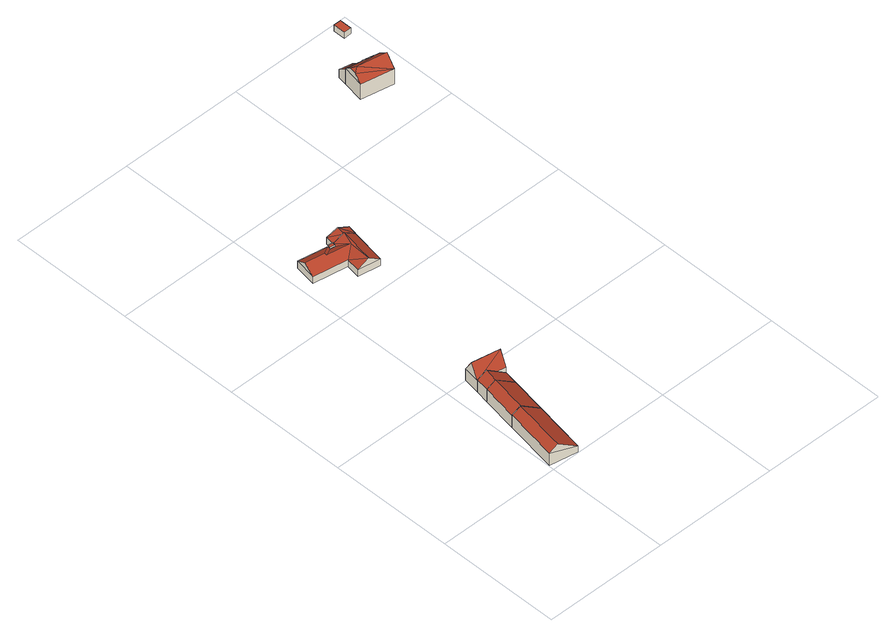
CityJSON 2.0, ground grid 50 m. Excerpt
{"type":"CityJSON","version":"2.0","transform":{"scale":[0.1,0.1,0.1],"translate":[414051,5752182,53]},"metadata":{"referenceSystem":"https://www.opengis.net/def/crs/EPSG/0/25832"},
"CityObjects":{
"building1":{"type":"Building","attributes":{"Gemeindeschluessel":"05515000","Geometrietyp2DReferenz":"3000","function":"31001_1100","roofType":"3100","measuredHeight":7.99},"geometry":[{"type":"Solid","lod":"2","boundaries":[[[[0,1,2,3]],[[4,5,1,0]],[[6,7,5,4]],[[3,2,7,6]],[[0,8,4]],[[6,9,3]],[[3,9,8,0]],[[4,8,9,6]],[[1,5,7,2]]]],"semantics":{"surfaces":[{"type":"WallSurface"},{"type":"RoofSurface"},{"type":"GroundSurface"}],"values":[[0,0,0,0,0,0,1,1,2]]}}]},
"building2":{"type":"Building","attributes":{"Gemeindeschluessel":"05515000","Geometrietyp2DReferenz":"3000","function":"51009_1610","roofType":"3100","measuredHeight":8.15},"geometry":[{"type":"Solid","lod":"2","boundaries":[[[[10,11,12,13]],[[14,15,11,10]],[[4,16,15,14]],[[13,12,16,4]],[[10,17,14]],[[4,18,13]],[[13,18,17,10]],[[14,17,18,4]],[[11,15,16,12]]]],"semantics":{"surfaces":[{"type":"WallSurface"},{"type":"RoofSurface"},{"type":"GroundSurface"}],"values":[[0,0,0,0,0,0,1,1,2]]}}]},
"building3":{"type":"Building","attributes":{"Gemeindeschluessel":"05515000","Geometrietyp2DReferenz":"3000","function":"31001_2700","roofType":"3100","measuredHeight":8.09},"geometry":[{"type":"Solid","lod":"2","boundaries":[[[[19,20,11,10]],[[21,22,20,19]],[[14,15,22,21]],[[10,11,15,14]],[[19,23,21]],[[14,24,10]],[[10,24,23,19]],[[21,23,24,14]],[[20,22,15,11]]]],"semantics":{"surfaces":[{"type":"WallSurface"},{"type":"RoofSurface"},{"type":"GroundSurface"}],"values":[[0,0,0,0,0,0,1,1,2]]}}]},
"building4":{"type":"Building","attributes":{"Gemeindeschluessel":"05515000","Geometrietyp2DReferenz":"3000","function":"31001_1000","roofType":"3100","measuredHeight":10.77},"address":[{"country":"Germany","locality":"Münster","thoroughfareNumber":"12a","thoroughfareName":"Alverskirchener Straße"}],"geometry":[{"type":"Solid","lod":"2","boundaries":[[[[25,26,27,28]],[[29,22,26,25]],[[30,20,22,29]],[[28,27,20,30]],[[25,31,29]],[[30,32,28]],[[32,31,25]],[[25,28,32]],[[31,32,30]],[[30,29,31]],[[26,22,20,27]]]],"semantics":{"surfaces":[{"type":"WallSurface"},{"type":"RoofSurface"},{"type":"GroundSurface"}],"values":[[0,0,0,0,0,0,1,1,1,1,2]]}}]},
"building5":{"type":"Building","attributes":{"Gemeindeschluessel":"05515000","Geometrietyp2DReferenz":"3000","function":"31001_1000","roofType":"5000","measuredHeight":5.9},"address":[{"country":"Germany","locality":"Münster","thoroughfareNumber":"14","thoroughfareName":"Alverskirchener Straße"}],"geometry":[{"type":"Solid","lod":"2","boundaries":[[[[33,34,35,36]],[[37,38,34,33]],[[39,40,38,37]],[[41,42,40,39]],[[43,44,42,41]],[[45,46,44,43]],[[47,48,46,45]],[[49,50,48,47]],[[51,52,50,49]],[[36,35,52,51]],[[53,51,49,54]],[[54,49,47,55]],[[55,47,45,56]],[[45,43,56]],[[54,55,56,43,41,53]],[[53,57,36]],[[36,51,53]],[[58,57,53]],[[58,53,41]],[[41,39,58]],[[39,37,58]],[[58,37,33,57]],[[33,36,57]],[[34,38,40,42,44,46,48,50,52,35]]]],"semantics":{"surfaces":[{"type":"WallSurface"},{"type":"RoofSurface"},{"type":"GroundSurface"}],"values":[[0,0,0,0,0,0,0,0,0,0,1,1,1,0,1,1,1,1,1,1,0,1,0,2]]}}]},
"building6":{"type":"Building","attributes":{"Gemeindeschluessel":"05515000","Geometrietyp2DReferenz":"3000","function":"51009_1610","roofType":"1000","measuredHeight":3.59},"geometry":[{"type":"Solid","lod":"2","boundaries":[[[[59,60,61,62]],[[63,64,60,59]],[[65,66,64,63]],[[62,61,66,65]],[[63,59,62,65]],[[60,64,66,61]]]],"semantics":{"surfaces":[{"type":"WallSurface"},{"type":"RoofSurface"},{"type":"GroundSurface"}],"values":[[0,0,0,0,1,2]]}}]},
"building7":{"type":"Building","attributes":{"Gemeindeschluessel":"05515000","Geometrietyp2DReferenz":"3000","function":"31001_2460","roofType":"3100","measuredHeight":5.14},"geometry":[{"type":"Solid","lod":"2","boundaries":[[[[67,68,64,69]],[[70,71,68,67]],[[72,73,71,70]],[[69,64,73,72]],[[67,74,70]],[[72,75,69]],[[75,74,67]],[[67,69,75]],[[72,70,74]],[[74,75,72]],[[68,71,73,64]]]],"semantics":{"surfaces":[{"type":"WallSurface"},{"type":"RoofSurface"},{"type":"GroundSurface"}],"values":[[0,0,0,0,0,0,1,1,1,1,2]]}}]},
"building8":{"type":"Building","attributes":{"Gemeindeschluessel":"05515000","Geometrietyp2DReferenz":"3000","function":"31001_1000"},"address":[{"country":"Germany","locality":"Münster","thoroughfareNumber":"25","thoroughfareName":"Alverskirchener Straße"}],"children":["building8-1","building8-2","building8-3"]},
"building8-1":{"type":"BuildingPart","attributes":{"roofType":"2100","measuredHeight":6.79},"parents":["building8"],"geometry":[{"type":"Solid","lod":"2","boundaries":[[[[76,77,78,79]],[[80,81,82,83]],[[79,78,81,80]],[[83,76,79,80]],[[77,82,81,78]],[[77,76,83,82]]]],"semantics":{"surfaces":[{"type":"WallSurface"},{"type":"RoofSurface"},{"type":"GroundSurface"},{"type":"ClosureSurface"}],"values":[[0,0,0,1,2,3]]}}]},
"building8-2":{"type":"BuildingPart","attributes":{"roofType":"2100","measuredHeight":3.38},"parents":["building8"],"geometry":[{"type":"Solid","lod":"2","boundaries":[[[[84,85,86,87]],[[88,89,90,91]],[[87,86,89,88]],[[91,84,87,88]],[[85,90,89,86]],[[85,84,91,90]]]],"semantics":{"surfaces":[{"type":"WallSurface"},{"type":"RoofSurface"},{"type":"GroundSurface"},{"type":"ClosureSurface"}],"values":[[0,0,0,1,2,3]]}}]},
"building8-3":{"type":"BuildingPart","attributes":{"roofType":"9999","measuredHeight":10.79},"parents":["building8"],"geometry":[{"type":"Solid","lod":"2","boundaries":[[[[92,93,94,95]],[[96,83,82,93,92]],[[95,94,85,84,97]],[[92,98,99,96]],[[97,100,95]],[[98,101,99]],[[95,100,101]],[[95,101,98]],[[98,92,95]],[[101,100,97]],[[101,97,96]],[[96,99,101]],[[93,82,77,90,85,94]],[[77,76,83,96,97,84,91,90]],[[82,83,76,77]],[[85,90,91,84]]]],"semantics":{"surfaces":[{"type":"WallSurface"},{"type":"RoofSurface"},{"type":"GroundSurface"},{"type":"ClosureSurface"}],"values":[[0,0,0,0,0,1,1,1,1,1,1,1,2,0,3,3]]}}]},
"building9":{"type":"Building","attributes":{"Gemeindeschluessel":"05515000","Geometrietyp2DReferenz":"3000","function":"31001_1310","roofType":"1000","measuredHeight":2.66},"geometry":[{"type":"Solid","lod":"2","boundaries":[[[[102,103,104,105]],[[106,107,103,102]],[[108,109,107,106]],[[105,104,109,108]],[[106,102,105,108]],[[103,107,109,104]]]],"semantics":{"surfaces":[{"type":"WallSurface"},{"type":"RoofSurface"},{"type":"GroundSurface"}],"values":[[0,0,0,0,1,2]]}}]}
},
"vertices":[
[41,237,63],[41,237,7],[3,23,7],[3,23,63],[153,217,33],[153,217,7],[115,3,33],[115,3,7],[74,231,87],[36,17,87],
[67,382,62],[67,382,6],[41,237,6],[41,237,62],[179,362,33],[179,362,6],[153,217,6],[100,376,88],[74,231,88],
[77,436,62],[77,436,6],[189,416,33],[189,416,6],[111,430,87],[101,376,87],
[201,483,57],[201,483,6],[89,504,6],[89,504,57],[189,416,57],[77,436,57],[195,450,114],[83,470,114],
[288,1224,41],[288,1224,11],[200,1240,11],[200,1240,41],[263,1080,41],[263,1080,11],[174,1095,41],[174,1095,11],[184,1152,41],[184,1152,11],[46,1176,41],[46,1176,11],[61,1264,41],[61,1264,11],[180,1243,41],[180,1243,11],[178,1230,41],[178,1230,11],[197,1227,41],[197,1227,11],[228,1183,65],[134,1199,65],[129,1207,69],[53,1220,69],[244,1232,70],[218,1088,70],
[180,1243,48],[180,1243,12],[178,1230,12],[178,1230,48],[200,1240,48],[200,1240,12],[197,1227,48],[197,1227,12],
[206,1276,43],[206,1276,12],[200,1240,43],[295,1260,43],[295,1260,12],[288,1224,43],[288,1224,12],[250,1268,63],[244,1232,63],
[829,1762,80],[829,1762,12],[836,1798,12],[836,1798,47],[786,1808,47],[786,1808,12],[779,1772,12],[779,1772,80],
[911,1746,46],[911,1746,12],[918,1782,12],[918,1782,41],[874,1791,41],[874,1791,12],[867,1755,12],[867,1755,46],
[762,1684,81],[762,1684,12],[893,1658,12],[893,1658,81],[779,1772,81],[911,1746,81],[767,1713,107],[773,1743,107],[902,1702,120],[786,1725,120],
[929,1979,36],[929,1979,9],[929,1929,9],[929,1929,36],[959,1979,36],[959,1979,9],[959,1930,36],[959,1930,9]
]}
